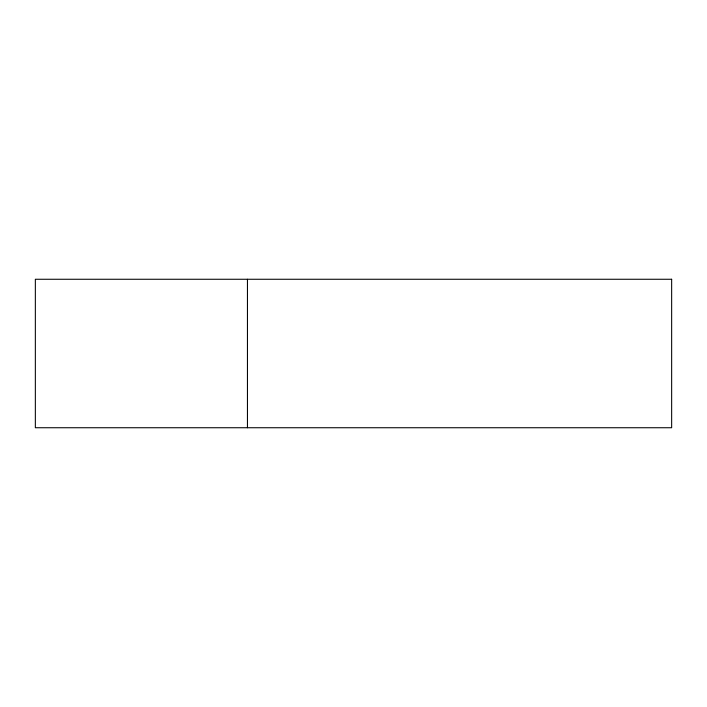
<?xml version="1.0" encoding="UTF-8"?>
<svg xmlns="http://www.w3.org/2000/svg" width="707" height="707" viewBox="0 0 707 707"><rect width="100%" height="100%" fill="white"/><g stroke="black" fill="none" stroke-linecap="round" stroke-linejoin="round"><path stroke-width="1.06" d="M247.45 279.265L247.45 427.735M671.65 279.265L35.35 279.265L35.35 427.735L671.65 427.735L671.65 279.265"/></g></svg>
